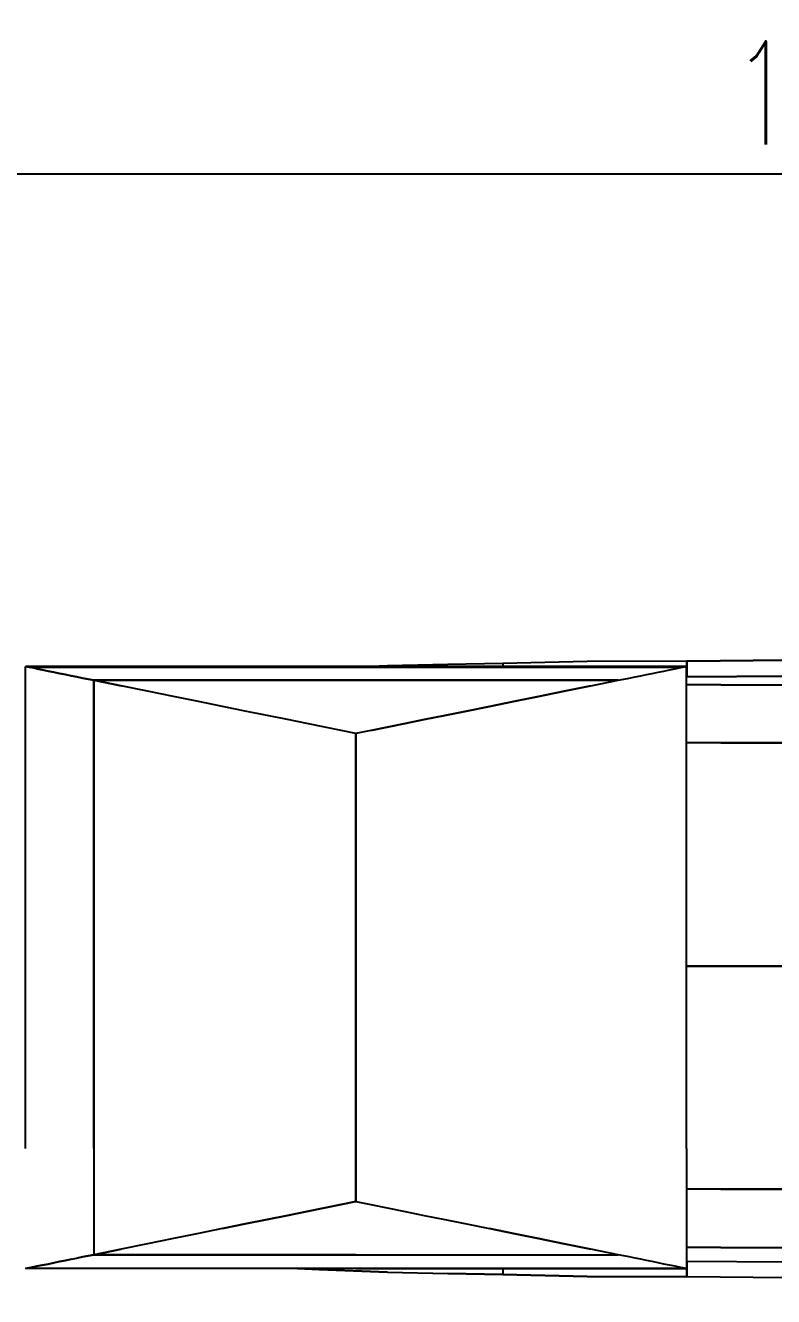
# Model space of a CAD drawing. Header units: millimetres. Extents: x -1003406 to 3312184, y 81337 to 716393.
# Drawn here: x 1484051 to 1489140, y 392198 to 400845 of the extents above; entities that cross this region are included whole.
import ezdxf

# ---------------------------------------------------------------- set-up
doc = ezdxf.new("R2010")
doc.units = ezdxf.units.MM
doc.header["$LTSCALE"] = 10
doc.layers.get('0').update_dxf_attribs({"linetype": 'CONTINUOUS'})
doc.layers.get('Defpoints').update_dxf_attribs({"linetype": 'CONTINUOUS'})
doc.layers.add('W-bridge approach引桥', color=4, linetype='CONTINUOUS')
doc.layers.add('配筋率', color=61, linetype='CONTINUOUS')
doc.styles.add('STANDARD_T3', font='simplex.shx', dxfattribs={"width": 0.7, "bigfont": 'gbcbig.shx'})
doc.dimstyles.new('W&&200', dxfattribs={"dimtxt": 700, "dimasz": 200, "dimexe": 500, "dimexo": 600, "dimgap": 200, "dimtad": 1, "dimdec": 0, "dimzin": 0, "dimdsep": 46, "dimtxsty": 'STANDARD_T3', "dimcen": 0.09, "dimclrd": 1, "dimclre": 1, "dimclrt": 7, "dimazin": 2, "dimtfac": 1, "dimtdec": 0, "dimtix": 1, "dimtmove": 2, "dimatfit": 3, "dimfxl": 100, "dimtolj": 1, "dimtzin": 0, "dimarcsym": 0})

# ---------------------------------------------------------------- blocks, each defined once
blk = doc.blocks.new('*D928')
at = {"layer": 'Defpoints', "color": 0, "transparency": 16777216}
for p in [(1497906.5, 399835.4), (1481906.5, 398669.1), (1497906.5, 391669.1)]:
    blk.add_point(p, dxfattribs=at)
at = {"layer": 'W-bridge approach引桥', "color": 1, "lineweight": -2, "transparency": 16777216}
for p, q in [((1481906.5, 399269.1), (1481906.5, 400335.4)), ((1497906.5, 399035.4), (1497906.5, 400335.4)), ((1482106.5, 399835.4), (1497706.5, 399835.4))]:
    blk.add_line(p, q, dxfattribs=at)
at = {"layer": 'W-bridge approach引桥', "color": 1, "transparency": 16777216}
for points in [[(1482106.5, 399868.7), (1482106.5, 399802), (1481906.5, 399835.4)], [(1497706.5, 399868.7), (1497706.5, 399802), (1497906.5, 399835.4)]]:
    blk.add_solid(points, dxfattribs=at)
at = {"layer": 'W-bridge approach引桥', "color": 7, "transparency": 16777216, "insert": (1489906.5, 400385.4), "char_height": 700, "attachment_point": 5, "style": 'STANDARD_T3'}
blk.add_mtext('\\A1;16000', dxfattribs=at)
blk = doc.blocks.new('$matou$00000062')
at = {"color": 0, "linetype": 'Continuous'}
for p, q in [((-1844.1, 3407.9), (-1844.1, 5596.4)), ((-1844.1, 3407.9), (-1844.1, 5596.4)), ((-1844.1, 5596.4), (-1837.2, 5559.7)), ((-1837.2, 5559.7), (-1844.1, 5596.4)), ((-1837.2, 5559.7), (-1830.1, 5522.5)), ((-1830.1, 5522.5), (-1837.2, 5559.7)), ((-1104, 5596.4), (1862.1, 5596.4)), ((-1104, 5596.4), (1862.1, 5596.4)), ((1848.2, 5522.5), (1855.2, 5559.7)), ((1848.2, 5522.5), (1855.2, 5559.7)), ((1862.1, 5596.4), (1855.2, 5559.7)), ((1855.2, 5559.7), (1862.1, 5596.4)), ((1855.2, 1256.2), (1855.2, 5559.7)), ((1862.1, 5596.4), (1862.1, 1219.5)), ((1862.1, 1219.5), (1862.1, 5596.4)), ((-1830.1, 5522.5), (-1823, 5484.8)), ((-1823, 5484.8), (-1830.1, 5522.5)), ((-1823, 5484.8), (-1815.9, 5446.7)), ((-1815.9, 5446.7), (-1823, 5484.8)), ((1841, 5484.8), (1833.9, 5446.7)), ((1833.9, 5446.7), (1841, 5484.8)), ((1848.2, 5522.5), (1841, 5484.8)), ((1841, 5484.8), (1848.2, 5522.5)), ((-1815.9, 5446.7), (-1808.6, 5408.5)), ((-1808.6, 5408.5), (-1815.9, 5446.7)), ((-1808.6, 5408.5), (-1801.4, 5370.1)), ((-1801.4, 5370.1), (-1808.6, 5408.5)), ((1826.7, 5408.5), (1819.4, 5370.1)), ((1819.4, 5370.1), (1826.7, 5408.5)), ((1833.9, 5446.7), (1826.7, 5408.5)), ((1826.7, 5408.5), (1833.9, 5446.7)), ((-1801.4, 5370.1), (-1794.2, 5331.8)), ((-1794.2, 5331.8), (-1801.4, 5370.1)), ((-1794.2, 5331.8), (-1787, 5293.5)), ((-1787, 5293.5), (-1794.2, 5331.8)), ((1812.2, 5331.8), (1805, 5293.5)), ((1805, 5293.5), (1812.2, 5331.8)), ((1819.4, 5370.1), (1812.2, 5331.8)), ((1812.2, 5331.8), (1819.4, 5370.1)), ((-1787, 5293.5), (-1779.8, 5255.5)), ((-1787, 5293.5), (-1779.8, 5255.5)), ((-1779.8, 5255.5), (-1772.7, 5217.8)), ((-1772.7, 5217.8), (-1779.8, 5255.5)), ((1797.8, 5255.5), (1790.7, 5217.8)), ((1790.7, 5217.8), (1797.8, 5255.5)), ((1805, 5293.5), (1797.8, 5255.5)), ((1797.8, 5255.5), (1805, 5293.5)), ((-1772.7, 5217.8), (-1765.7, 5180.6)), ((-1765.7, 5180.6), (-1772.7, 5217.8)), ((-1765.7, 5180.6), (-1758.7, 5143.9)), ((-1758.7, 5143.9), (-1765.7, 5180.6)), ((1783.7, 5180.6), (1776.8, 5143.9)), ((1776.8, 5143.9), (1783.7, 5180.6)), ((1790.7, 5217.8), (1783.7, 5180.6)), ((1783.7, 5180.6), (1790.7, 5217.8)), ((-1758.7, 3407.9), (-1758.7, 5143.9)), ((-1758.7, 5143.9), (-1758.7, 3407.9)), ((-1104, 5143.9), (-1758.7, 5143.9)), ((-1104, 5143.9), (-1758.7, 5143.9)), ((-1724.7, 4963.4), (-1758.7, 5143.9)), ((-1104, 5143.9), (-1758.7, 5143.9)), ((-1758.7, 5143.9), (-1724.7, 4963.4)), ((-1758.7, 5143.9), (-1758.7, 3407.9)), ((-1104, 5143.9), (1776.8, 5143.9)), ((1776.8, 5143.9), (-1104, 5143.9)), ((-1104, 5143.9), (1776.8, 5143.9)), ((1776.8, 5143.9), (1742.7, 4963.4)), ((1742.7, 4963.4), (1776.8, 5143.9)), ((1776.8, 5143.9), (1776.8, 1672)), ((1776.8, 1672), (1776.8, 5143.9)), ((1776.8, 5143.9), (1776.8, 1672)), ((-1691.5, 4787.3), (-1724.7, 4963.4)), ((-1691.5, 4787.3), (-1724.7, 4963.4)), ((1709.5, 4787.3), (1742.7, 4963.4)), ((1709.5, 4787.3), (1742.7, 4963.4)), ((-1659.3, 4616.4), (-1691.5, 4787.3)), ((-1659.3, 4616.4), (-1691.5, 4787.3)), ((1677.3, 4616.4), (1709.5, 4787.3)), ((1677.3, 4616.4), (1709.5, 4787.3)), ((-1628.1, 4451.2), (-1659.3, 4616.4)), ((-1628.1, 4451.2), (-1659.3, 4616.4)), ((1646.1, 4451.2), (1677.3, 4616.4)), ((1646.1, 4451.2), (1677.3, 4616.4)), ((-1598.2, 4292.4), (-1628.1, 4451.2)), ((-1598.2, 4292.4), (-1628.1, 4451.2)), ((1616.2, 4292.4), (1646.1, 4451.2)), ((1616.2, 4292.4), (1646.1, 4451.2)), ((-1569.6, 4140.7), (-1598.2, 4292.4)), ((-1598.2, 4292.4), (-1569.6, 4140.7)), ((1587.6, 4140.7), (1616.2, 4292.4)), ((1587.6, 4140.7), (1616.2, 4292.4)), ((-1542.4, 3996.5), (-1569.6, 4140.7)), ((-1569.6, 4140.7), (-1542.4, 3996.5)), ((1560.4, 3996.5), (1587.6, 4140.7)), ((1560.4, 3996.5), (1587.6, 4140.7)), ((-1516.7, 3860.5), (-1542.4, 3996.5)), ((-1542.4, 3996.5), (-1516.7, 3860.5)), ((1534.7, 3860.5), (1560.4, 3996.5)), ((1534.7, 3860.5), (1560.4, 3996.5)), ((-1492.7, 3733.1), (-1516.7, 3860.5)), ((-1516.7, 3860.5), (-1492.7, 3733.1)), ((1510.7, 3733.1), (1534.7, 3860.5)), ((1510.7, 3733.1), (1534.7, 3860.5)), ((-1849, 3651.8), (-1844.1, 3795.8)), ((-1844.1, 3795.8), (-1849, 3651.8)), ((-1470.4, 3615), (-1492.7, 3733.1)), ((-1492.7, 3733.1), (-1470.4, 3615)), ((1488.4, 3615), (1510.7, 3733.1)), ((1488.4, 3615), (1510.7, 3733.1)), ((-1866.5, 3198.7), (-1849, 3651.8)), ((-1849, 3651.8), (-1866.5, 3198.7)), ((-1849, 3651.8), (-1844.1, 3651.8)), ((-1844.1, 3651.8), (-1849, 3651.8)), ((-1450, 3506.4), (-1470.4, 3615)), ((-1470.4, 3615), (-1450, 3506.4)), ((1468, 3506.4), (1488.4, 3615)), ((1468, 3506.4), (1488.4, 3615)), ((-1431.4, 3407.9), (-1450, 3506.4)), ((-1450, 3506.4), (-1431.4, 3407.9)), ((1449.4, 3407.9), (1468, 3506.4)), ((1449.4, 3407.9), (1468, 3506.4)), ((-1844.1, 3407.9), (-1844.1, 1219.5)), ((-1844.1, 1219.5), (-1844.1, 3407.9)), ((-1758.7, 3407.9), (-1758.7, 1672)), ((-1758.7, 3407.9), (-1758.7, 1672)), ((-1758.7, 3407.9), (-1758.7, 1672)), ((-1431.4, 3407.9), (-1450, 3309.4)), ((-1431.4, 3407.9), (-1450, 3309.4)), ((-1104, 3407.9), (-1431.4, 3407.9)), ((-1431.4, 3407.9), (-1104, 3407.9)), ((1449.4, 3407.9), (-1104, 3407.9)), ((-1104, 3407.9), (1449.4, 3407.9)), ((1449.4, 3403.1), (1449.4, 3412.7)), ((1468, 3309.4), (1449.4, 3407.9)), ((1468, 3309.4), (1449.4, 3407.9)), ((-1450, 3309.4), (-1470.4, 3200.9)), ((-1450, 3309.4), (-1470.4, 3200.9)), ((1488.4, 3200.9), (1468, 3309.4)), ((1468, 3309.4), (1488.4, 3200.9)), ((1862.1, 3312), (1866.5, 3198.7)), ((1866.5, 3198.7), (1862.1, 3312)), ((-1866.5, 3198.7), (-1874, 2799.5)), ((-1866.5, 3198.7), (-1874, 2799.5)), ((-1470.4, 3200.9), (-1492.7, 3082.7)), ((-1470.4, 3200.9), (-1492.7, 3082.7)), ((1510.7, 3082.7), (1488.4, 3200.9)), ((1488.4, 3200.9), (1510.7, 3082.7)), ((1866.5, 3198.7), (1874, 2799.5)), ((1874, 2799.5), (1866.5, 3198.7)), ((-1492.7, 3082.7), (-1516.7, 2955.4)), ((-1492.7, 3082.7), (-1516.7, 2955.4)), ((1534.7, 2955.4), (1510.7, 3082.7)), ((1510.7, 3082.7), (1534.7, 2955.4)), ((-1516.7, 2955.4), (-1542.4, 2819.4)), ((-1516.7, 2955.4), (-1542.4, 2819.4)), ((1560.4, 2819.4), (1534.7, 2955.4)), ((1534.7, 2955.4), (1560.4, 2819.4)), ((-1542.4, 2819.4), (-1569.6, 2675.2)), ((-1542.4, 2819.4), (-1569.6, 2675.2)), ((1587.6, 2675.2), (1560.4, 2819.4)), ((1560.4, 2819.4), (1587.6, 2675.2)), ((-1874, 2799.5), (-1880.5, 2434.7)), ((-1880.5, 2434.7), (-1874, 2799.5)), ((1880.5, 2434.7), (1874, 2799.5)), ((1880.5, 2434.7), (1874, 2799.5)), ((-1569.6, 2675.2), (-1598.2, 2523.5)), ((-1569.6, 2675.2), (-1598.2, 2523.5)), ((1616.2, 2523.5), (1587.6, 2675.2)), ((1587.6, 2675.2), (1616.2, 2523.5)), ((-1598.2, 2523.5), (-1628.1, 2364.7)), ((-1628.1, 2364.7), (-1598.2, 2523.5)), ((1646.1, 2364.7), (1616.2, 2523.5)), ((1616.2, 2523.5), (1646.1, 2364.7)), ((-1893.1, 1877.6), (-1880.5, 2434.7)), ((-1880.5, 2434.7), (-1893.1, 1877.6)), ((-1844.1, 2434.7), (-1880.5, 2434.7)), ((-1844.1, 2434.7), (-1880.5, 2434.7)), ((1880.5, 2434.7), (1862.1, 2434.7)), ((1880.5, 2434.7), (1862.1, 2434.7)), ((1893.1, 1877.6), (1880.5, 2434.7)), ((1893.1, 1877.6), (1880.5, 2434.7)), ((-1659.3, 2199.5), (-1628.1, 2364.7)), ((-1628.1, 2364.7), (-1659.3, 2199.5)), ((1677.3, 2199.5), (1646.1, 2364.7)), ((1646.1, 2364.7), (1677.3, 2199.5)), ((-1691.5, 2028.5), (-1659.3, 2199.5)), ((-1659.3, 2199.5), (-1691.5, 2028.5)), ((1677.3, 2199.5), (1709.5, 2028.5)), ((1709.5, 2028.5), (1677.3, 2199.5)), ((-1691.5, 2028.5), (-1724.7, 1852.5)), ((-1724.7, 1852.5), (-1691.5, 2028.5)), ((1709.5, 2028.5), (1742.7, 1852.5)), ((1742.7, 1852.5), (1709.5, 2028.5)), ((-1895, 1217.3), (-1893.1, 1877.6)), ((-1893.1, 1877.6), (-1895, 1217.3)), ((-1758.7, 1672), (-1724.7, 1852.5)), ((-1758.7, 1672), (-1724.7, 1852.5)), ((1742.7, 1852.5), (1776.8, 1672)), ((1742.7, 1852.5), (1776.8, 1672)), ((1895, 1217.3), (1893.1, 1877.6)), ((1895, 1217.3), (1893.1, 1877.6)), ((-1765.7, 1635.3), (-1758.7, 1672)), ((-1765.7, 1635.3), (-1758.7, 1672)), ((1776.8, 1672), (1783.7, 1635.3)), ((1776.8, 1672), (1783.7, 1635.3)), ((-1779.8, 1560.3), (-1772.7, 1598)), ((-1779.8, 1560.3), (-1772.7, 1598)), ((-1772.7, 1598), (-1765.7, 1635.3)), ((-1772.7, 1598), (-1765.7, 1635.3)), ((1783.7, 1635.3), (1790.7, 1598)), ((1783.7, 1635.3), (1790.7, 1598)), ((1790.7, 1598), (1797.8, 1560.3)), ((1790.7, 1598), (1797.8, 1560.3)), ((-1794.2, 1484.1), (-1787, 1522.3)), ((-1794.2, 1484.1), (-1787, 1522.3)), ((-1787, 1522.3), (-1779.8, 1560.3)), ((-1787, 1522.3), (-1779.8, 1560.3)), ((1797.8, 1560.3), (1805, 1522.3)), ((1797.8, 1560.3), (1805, 1522.3)), ((1805, 1522.3), (1812.2, 1484.1)), ((1805, 1522.3), (1812.2, 1484.1)), ((-1808.6, 1407.4), (-1801.4, 1445.7)), ((-1808.6, 1407.4), (-1801.4, 1445.7)), ((-1801.4, 1445.7), (-1794.2, 1484.1)), ((-1801.4, 1445.7), (-1794.2, 1484.1)), ((1812.2, 1484.1), (1819.4, 1445.7)), ((1812.2, 1484.1), (1819.4, 1445.7)), ((1819.4, 1445.7), (1826.7, 1407.4)), ((1819.4, 1445.7), (1826.7, 1407.4)), ((-1830.1, 1293.4), (-1823, 1331.1)), ((-1830.1, 1293.4), (-1823, 1331.1)), ((-1823, 1331.1), (-1815.9, 1369.1)), ((-1823, 1331.1), (-1815.9, 1369.1)), ((-1815.9, 1369.1), (-1808.6, 1407.4)), ((-1815.9, 1369.1), (-1808.6, 1407.4)), ((1826.7, 1407.4), (1833.9, 1369.1)), ((1826.7, 1407.4), (1833.9, 1369.1)), ((1833.9, 1369.1), (1841, 1331.1)), ((1833.9, 1369.1), (1841, 1331.1)), ((1841, 1331.1), (1848.2, 1293.4)), ((1841, 1331.1), (1848.2, 1293.4)), ((-1844.1, 1219.5), (-1837.2, 1256.2)), ((-1844.1, 1219.5), (-1837.2, 1256.2)), ((-1837.2, 1256.2), (-1830.1, 1293.4)), ((-1837.2, 1256.2), (-1830.1, 1293.4)), ((1848.2, 1293.4), (1855.2, 1256.2)), ((1855.2, 1256.2), (1848.2, 1293.4)), ((1855.2, 1256.2), (1862.1, 1219.5)), ((1855.2, 1256.2), (1862.1, 1219.5)), ((-1900, 556.5), (-1895, 1217.3)), ((-1900, 556.5), (-1895, 1217.3)), ((-1895, 1217.3), (-1797.8, 1217.3)), ((-1797.8, 1217.3), (-1895, 1217.3)), ((-1104, 1219.5), (-1844.1, 1219.5)), ((-1104, 1219.5), (-1844.1, 1219.5)), ((-1797.8, 1217.3), (-1802.8, 556.5)), ((-1797.8, 1217.3), (-1802.8, 556.5)), ((-1797.8, 1219.5), (-1797.8, 1217.3)), ((-1797.8, 1219.5), (-1797.8, 1217.3)), ((-1713.5, 991.1), (-1713.5, 1219.5)), ((-1713.5, 991.1), (-1713.5, 1219.5)), ((-1355.5, 991.1), (-1355.5, 1219.5)), ((-1355.5, 991.1), (-1355.5, 1219.5)), ((-1355.5, 991.1), (-1355.5, 1219.5)), ((-1104, 1219.5), (1862.1, 1219.5)), ((-1104, 1219.5), (1862.1, 1219.5)), ((18.1, 991.1), (18.1, 1219.5)), ((18.1, 1219.5), (18.1, 991.1)), ((1391.7, 991.1), (1391.7, 1219.5)), ((1391.7, 991.1), (1391.7, 1219.5)), ((1391.7, 991.1), (1391.7, 1219.5)), ((1749.8, 991.1), (1749.8, 1219.5)), ((1749.8, 991.1), (1749.8, 1219.5)), ((1797.8, 1217.3), (1797.8, 1219.5)), ((1797.8, 1217.3), (1797.8, 1219.5)), ((1802.8, 556.5), (1797.8, 1217.3)), ((1797.8, 1217.3), (1895, 1217.3)), ((1895, 1217.3), (1797.8, 1217.3)), ((1797.8, 1217.3), (1802.8, 556.5)), ((1895, 1217.3), (1900, 556.5)), ((1900, 556.5), (1895, 1217.3)), ((-1713.5, 991.1), (-1713.5, -2415)), ((-1713.5, 991.1), (-1713.5, -2415)), ((-1355.5, 991.1), (-1355.5, -2415)), ((-1355.5, 991.1), (-1355.5, -2415)), ((-1355.5, -2415), (-1355.5, 991.1)), ((18.1, -2143.5), (18.1, 991.1)), ((18.1, 991.1), (18.1, -2143.5)), ((1391.7, 991.1), (1391.7, -2415)), ((1391.7, -2415), (1391.7, 991.1)), ((1391.7, 991.1), (1391.7, -2415)), ((1749.8, 991.1), (1749.8, -2415)), ((1749.8, 991.1), (1749.8, -2415))]:
    blk.add_line(p, q, dxfattribs=at)

msp = doc.modelspace()

# ---------------------------------------------------------------- block references
at = {"layer": '配筋率', "color": 34, "xscale": 1.105263157894737, "yscale": 1.027397260273973, "rotation": 89.99999999414341}
msp.add_blockref('$matou$00000062', (1489800.7, 394426.2), dxfattribs=at)

# ---------------------------------------------------------------- dimensions: what is measured, and where the dimension line sits
at = {"layer": 'W-bridge approach引桥'}
dim = msp.add_linear_dim(base=(1497906.5, 399835.4), p1=(1481906.5, 398669.1), p2=(1497906.5, 391669.1), angle=360, dimstyle='W&&200', override={"dimfxl": 800, "dimfxlon": 1}, dxfattribs=at)
dim.commit()
dim.dimension.update_dxf_attribs({"geometry": '*D928', "text_midpoint": (1489906.5, 400385.4)})

doc.saveas('drawing.dxf')
